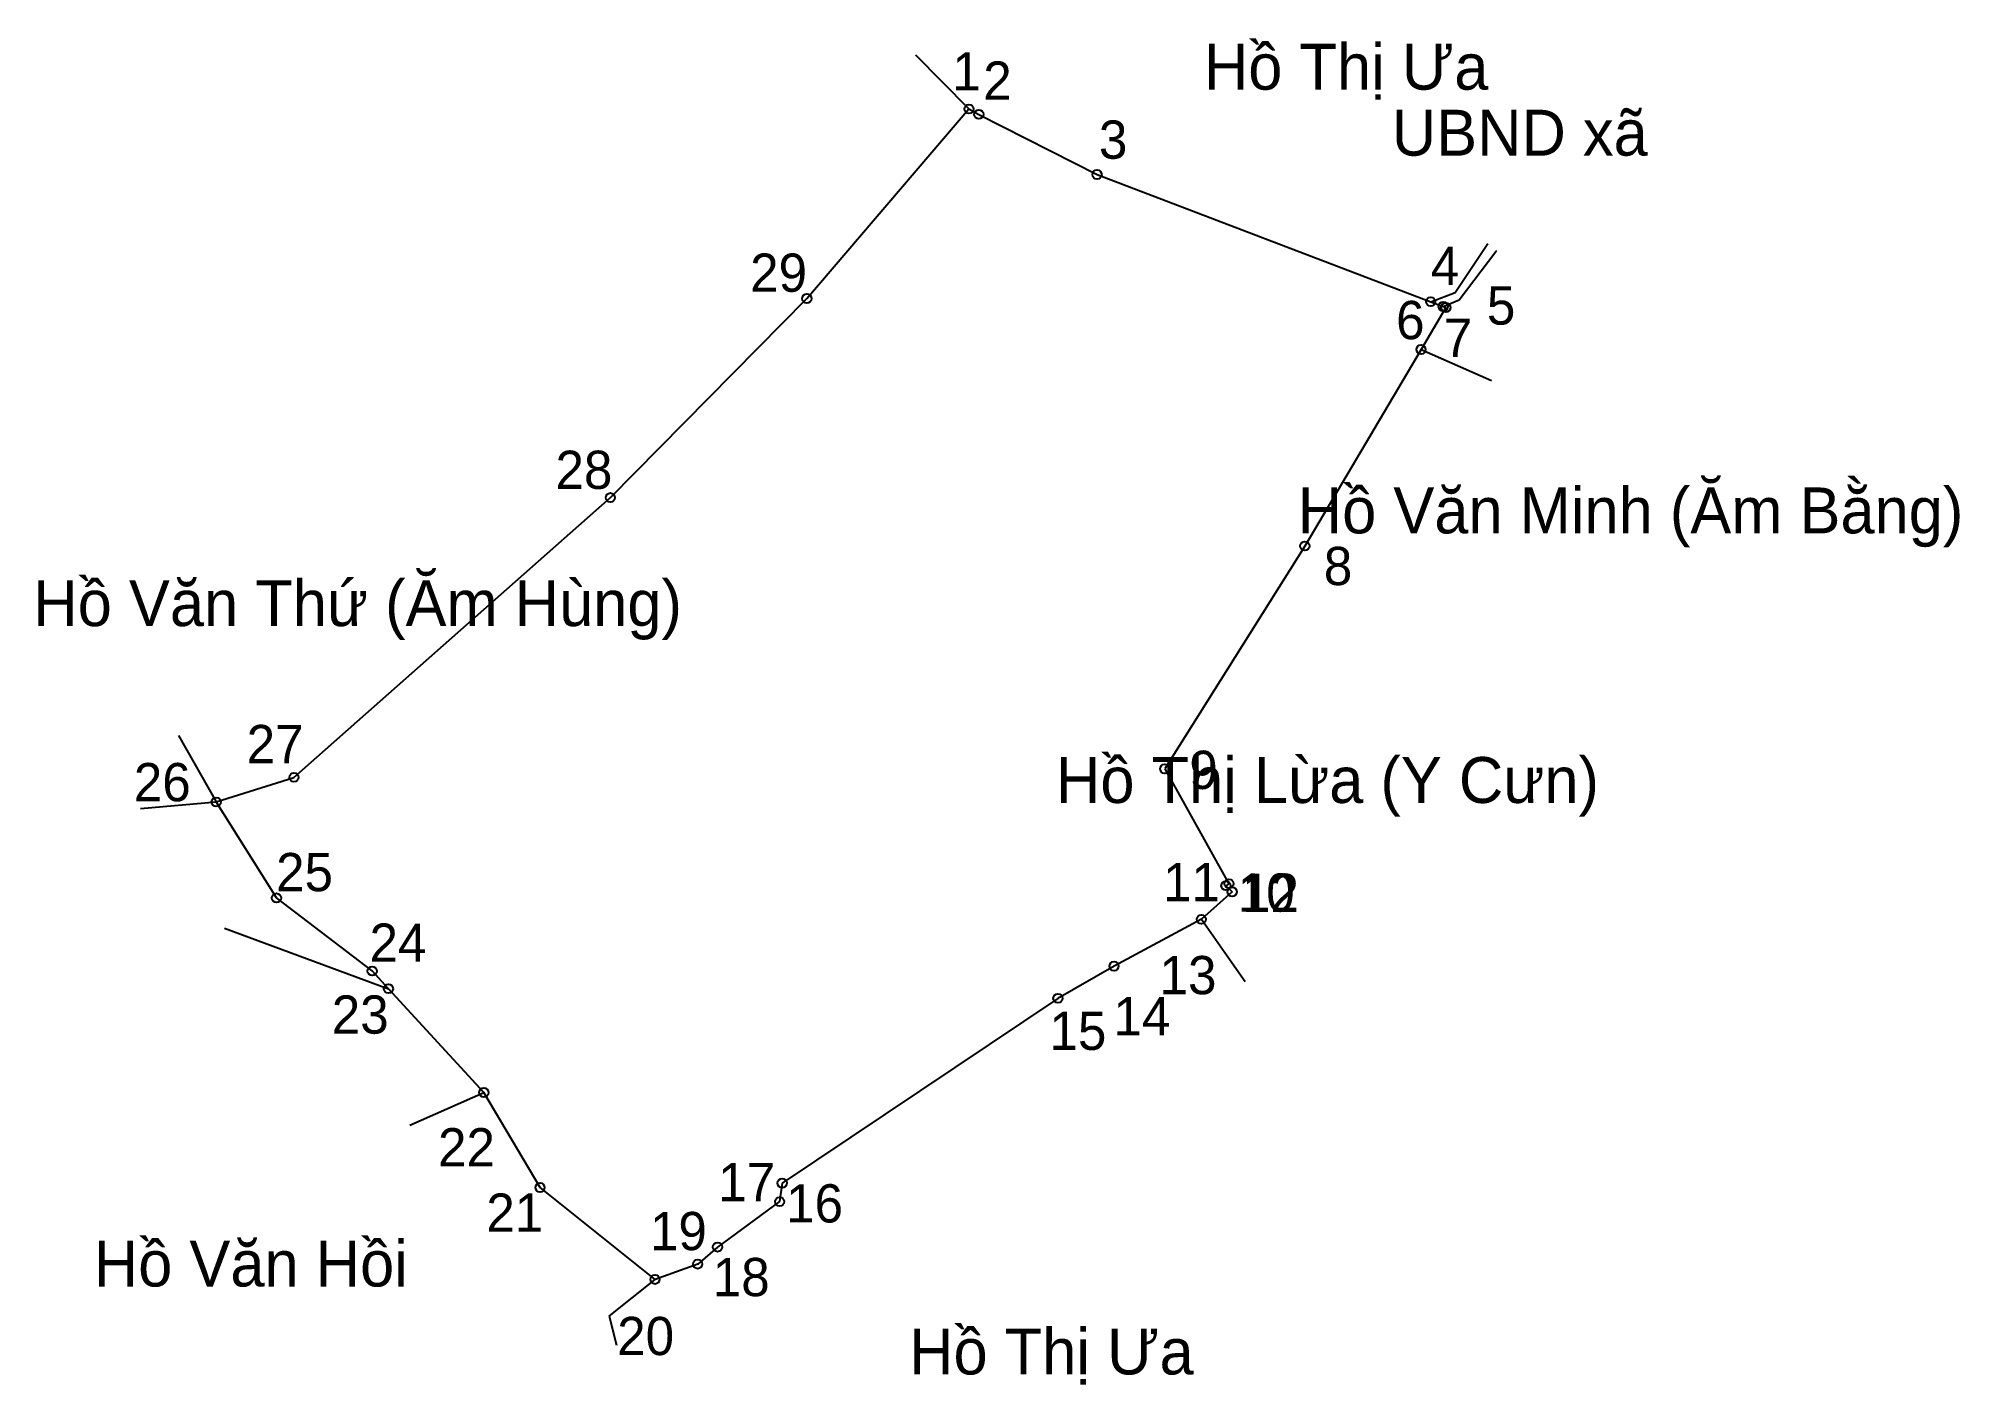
# Model space of a CAD drawing. Extents: x 547689 to 547973, y 1821454 to 1821653.
import ezdxf

# ---------------------------------------------------------------- set-up
doc = ezdxf.new("R2010")
doc.units = 0
for name, color, linetype in [('CanhThua', 7, 'Continuous'), ('MocDinhThua', 7, 'Continuous'), ('RauThua', 7, 'Continuous'), ('SoHieuDinhThua', 7, 'Continuous'), ('TenChuLanCan', 7, 'Continuous')]:
    doc.layers.add(name, color=color, linetype=linetype)

msp = doc.modelspace()

# ---------------------------------------------------------------- linework, layer by layer
at = {"layer": 'CanhThua'}
for p, q in [((547802.7, 1821614.95), (547826.7, 1821643.02)), ((547826.7, 1821643.02), (547828.15, 1821642.22)), ((547828.15, 1821642.22), (547845.66, 1821633.31)), ((547845.66, 1821633.31), (547895.04, 1821614.48)), ((547773.61, 1821585.48), (547802.7, 1821614.95)), ((547895.04, 1821614.48), (547896.9, 1821613.77)), ((547897.28, 1821613.63), (547893.61, 1821607.4)), ((547896.9, 1821613.77), (547897.28, 1821613.63)), ((547893.61, 1821607.4), (547876.41, 1821578.3)), ((547726.78, 1821544.05), (547773.61, 1821585.48)), ((547876.41, 1821578.3), (547855.67, 1821545.31)), ((547715.27, 1821540.41), (547726.78, 1821544.05)), ((547855.67, 1821545.31), (547865.18, 1821528.31)), ((547724.19, 1821526.2), (547715.27, 1821540.41)), ((547738.35, 1821515.39), (547724.19, 1821526.2)), ((547865.65, 1821527.1), (547861.1, 1821523.04)), ((547865.18, 1821528.31), (547864.73, 1821528.01)), ((547864.73, 1821528.01), (547865.65, 1821527.1)), ((547861.1, 1821523.04), (547848.17, 1821516.1)), ((547740.76, 1821512.76), (547738.35, 1821515.39)), ((547848.17, 1821516.1), (547839.86, 1821511.33)), ((547754.88, 1821497.38), (547740.76, 1821512.76)), ((547839.86, 1821511.33), (547799.04, 1821483.97)), ((547763.2, 1821483.32), (547754.88, 1821497.38)), ((547780.22, 1821469.71), (547763.2, 1821483.32)), ((547799.04, 1821483.97), (547798.67, 1821481.23)), ((547798.67, 1821481.23), (547789.48, 1821474.5)), ((547786.54, 1821471.98), (547780.22, 1821469.71)), ((547789.48, 1821474.5), (547786.54, 1821471.98))]:
    msp.add_line(p, q, dxfattribs=at)
at = {"layer": 'MocDinhThua'}
for centre in [(547826.7, 1821643.02), (547828.15, 1821642.22), (547845.66, 1821633.31), (547802.7, 1821614.95), (547895.04, 1821614.48), (547896.9, 1821613.77), (547897.28, 1821613.63), (547893.61, 1821607.4), (547773.61, 1821585.48), (547876.41, 1821578.3), (547855.67, 1821545.31), (547726.78, 1821544.05), (547715.27, 1821540.41), (547865.18, 1821528.31), (547724.19, 1821526.2), (547864.73, 1821528.01), (547865.65, 1821527.1), (547861.1, 1821523.04), (547738.35, 1821515.39), (547848.17, 1821516.1), (547740.76, 1821512.76), (547839.86, 1821511.33), (547754.88, 1821497.38), (547763.2, 1821483.32), (547799.04, 1821483.97), (547798.67, 1821481.23), (547789.48, 1821474.5), (547786.54, 1821471.98), (547780.22, 1821469.71)]:
    msp.add_circle(centre, 0.68, dxfattribs=at)
at = {"layer": 'RauThua'}
for p, q in [((547818.79, 1821651.06), (547826.7, 1821643.02)), ((547898.68, 1821615.85), (547903.48, 1821623.09)), ((547899.24, 1821614.76), (547904.67, 1821621.91)), ((547904.67, 1821621.91), (547904.81, 1821622.07)), ((547895.04, 1821614.48), (547898.68, 1821615.85)), ((547896.9, 1821613.77), (547899.24, 1821614.76)), ((547893.61, 1821607.4), (547904.06, 1821602.82)), ((547709.68, 1821550.26), (547715.27, 1821540.41)), ((547704.04, 1821539.42), (547715.27, 1821540.41)), ((547716.48, 1821521.71), (547740.76, 1821512.76)), ((547861.1, 1821523.04), (547865.94, 1821516.13)), ((547865.94, 1821516.13), (547867.58, 1821513.84)), ((547743.94, 1821492.54), (547754.88, 1821497.38)), ((547773.45, 1821464.25), (547780.22, 1821469.71)), ((547773.45, 1821464.25), (547774.53, 1821459.97))]:
    msp.add_line(p, q, dxfattribs=at)

# ---------------------------------------------------------------- texts
at = {"layer": 'SoHieuDinhThua'}
for s, height, p in [('1', 5.67, (547824.22, 1821645.76)), ('2', 5.67, (547828.81, 1821644.39)), ('3', 5.67, (547845.93, 1821635.65)), ('4', 5.67, (547895.05, 1821616.94)), ('29', 5.665, (547794.3, 1821615.95)), ('6', 5.67, (547889.92, 1821608.93)), ('5', 5.67, (547903.36, 1821611.09)), ('7', 5.67, (547896.98, 1821606.31)), ('28', 5.665, (547765.49, 1821586.76)), ('8', 5.67, (547879.22, 1821572.52)), ('27', 5.665, (547719.77, 1821546.15)), ('26', 5.665, (547703.07, 1821540.51)), ('9', 5.67, (547859.31, 1821542.33)), ('25', 5.665, (547724.13, 1821527.19)), ('11', 5.665, (547855.42, 1821525.71)), ('10', 5.665, (547866.48, 1821524.16)), ('12', 5.665, (547867.12, 1821524.12)), ('24', 5.665, (547737.96, 1821516.74)), ('13', 5.665, (547854.91, 1821511.94)), ('23', 5.665, (547732.37, 1821506.1)), ('15', 5.665, (547838.61, 1821503.69)), ('14', 5.665, (547848.09, 1821505.84)), ('22', 5.665, (547748.1, 1821486.45)), ('17', 5.665, (547789.58, 1821481.29)), ('16', 5.665, (547799.63, 1821478.14)), ('21', 5.665, (547755.25, 1821476.77)), ('19', 5.665, (547779.47, 1821474.04)), ('18', 5.665, (547788.77, 1821467.23)), ('20', 5.665, (547774.62, 1821458.5))]:
    msp.add_text(s, height=height, dxfattribs=at).set_placement(p)
at = {"layer": 'TenChuLanCan'}
for s, p in [('Hồ Thị Ưa', (547861.47, 1821645.88)), ('UBND xã', (547889.29, 1821636.11)), ('Hồ Văn Minh (Ăm Bằng)', (547875.37, 1821580.18)), ('Hồ Văn Thứ (Ăm Hùng)', (547688.2, 1821566.45)), ('Hồ Thị Lừa (Y Cưn)', (547839.58, 1821540.26)), ('Hồ Văn Hồi', (547697.15, 1821468.66)), ('Hồ Thị Ưa', (547817.84, 1821455.64))]:
    msp.add_text(s, height=6.798, dxfattribs=at).set_placement(p)

doc.saveas('drawing.dxf')
